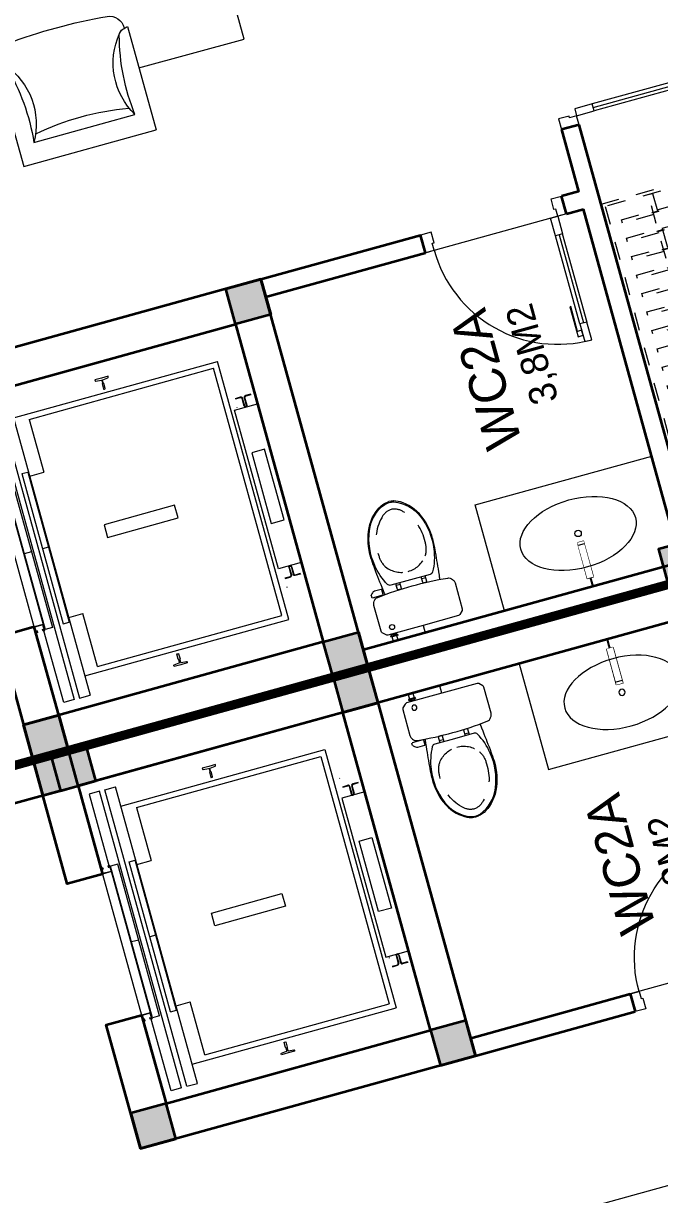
# Model space of a CAD drawing. Header units: metres. Extents: x 568336 to 569219, y 2065964 to 2066430.
# Drawn here: x 568532.29 to 568535.77, y 2066399.43 to 2066405.83 of the extents above; entities that cross this region are included whole.
import ezdxf

# ---------------------------------------------------------------- set-up
doc = ezdxf.new("R2010")
doc.units = ezdxf.units.M
for name, pattern in [('$AUDIT_BAD_LTYPE2', [0]), ('HIDDEN', [0.375, 0.25, -0.125]), ('X-5M-G-MB PHONGNGU$0$HIDDEN2', [0.1875, 0.125, -0.0625]), ('xref-thap C (mb tang 32-2)$0$HIDDEN', [0.375, 0.25, -0.125])]:
    doc.linetypes.add(name, pattern=pattern)
doc.layers.get('0').update_dxf_attribs({"linetype": 'CONTINUOUS'})
doc.layers.get('DEFPOINTS').update_dxf_attribs({"linetype": 'CONTINUOUS'})
doc.layers.add('-AREA', color=2, linetype='CONTINUOUS', plot=False)
for name, color, linetype, lineweight in [('-CONCRETE', 1, 'CONTINUOUS', 35), ('-DIM', 9, 'CONTINUOUS', 13), ('-DOOR', 137, 'CONTINUOUS', 9), ('-FURNITURE', 46, 'CONTINUOUS', 9), ('-LINE1', 7, 'CONTINUOUS', 18), ('-LINE2', 252, 'CONTINUOUS', 9), ('-TEXT', 7, 'CONTINUOUS', 15), ('-WALL', 4, 'CONTINUOUS', 35), ('TEXT25', 2, 'CONTINUOUS', 13)]:
    doc.layers.add(name, color=color, linetype=linetype, lineweight=lineweight)
doc.layers.add('-RANH GIOI LO DAT', color=12, linetype='CONTINUOUS')
doc.styles.add('T1', font='', dxfattribs={"height": 200})
doc.styles.add('vnavanth', font='', dxfattribs={"width": 0.8})
doc.styles.get('T1').set_extended_font_data('VNgeometric Light')
doc.styles.get('vnavanth').set_extended_font_data('.VnAvantH')

# ---------------------------------------------------------------- blocks, each defined once
blk = doc.blocks.new('X-5M-DH-2-CORE$0$A$C75E80C28')
at = {"layer": '-LINE2', "linetype": 'Continuous', "ltscale": 2}
for p, q in [((-510.0000099998433, -21.5000000000291), (-510.0000099998579, -50.60000000000582)), ((-506.8000099998899, -21.5000000000291), (-510.0000099998433, -21.5000000000291)), ((-506.8000099998899, -21.5000000000291), (-506.8000099999044, -50.60000000000582)), ((-456.2000100000296, -56.79999999998836), (-500.6000099999364, -56.80000000001746)), ((-456.2000100000441, -60), (-500.600009999951, -60.0000000000291)), ((-453.2000100000441, -63), (-453.2000100000296, -67)), ((-450.0000099998579, -63), (-450.0000099998433, -67)), ((450.0000100000616, -63), (450.0000100000761, -67)), ((453.200010000015, -63), (453.2000100000296, -67)), ((456.2000100000296, -56.79999999998836), (500.6000100000529, -56.79999999998836)), ((456.200010000015, -60), (500.6000100000383, -60)), ((506.8000100001227, -21.5), (510.0000100000761, -21.5)), ((506.8000100001227, -21.5), (506.8000100001082, -50.59999999997672)), ((510.0000100000761, -21.5), (510.0000100000616, -50.59999999997672)), ((-556.8000102631631, -112.4999999912397), (-560.0000102631166, -112.4999999912397)), ((-510.0000099998579, -108.5000000000291), (-510.0000099998433, -79.39999999999418)), ((-506.8000099999044, -108.5000000000291), (-506.8000099998899, -79.39999999999418)), ((-456.2000100000296, -70), (-500.6000099999364, -70.0000000000291)), ((-456.2000100000296, -73.19999999995343), (-500.6000099999364, -73.19999999998254)), ((456.2000100000296, -70), (500.6000100000529, -70)), ((456.2000100000296, -73.19999999995343), (500.6000100000529, -73.19999999995343)), ((456.800009736864, -112.4999999912397), (460.0000097368174, -112.4999999912397)), ((506.8000100001227, -108.5), (506.8000100001227, -79.39999999996508)), ((510.0000100000761, -108.5), (510.0000100000761, -79.39999999996508)), ((-731.0000002632733, -148.9999999649008), (730.9999997367267, -148.9999999649299)), ((-731.0000002698944, -1304.999999934109), (-731.0000002632733, -148.9999999649008)), ((-700.0000002632733, -178.9999999649008), (699.9999997367267, -178.9999999649299)), ((-700.0000002699089, -1224.999999934109), (-700.0000002632733, -178.9999999649008)), ((699.9999997300911, -1224.999999934109), (699.9999997367267, -178.9999999649299)), ((730.9999997301056, -1304.999999934109), (730.9999997367267, -148.9999999649299)), ((-700.0000002699089, -1224.999999934109), (-400.0000002699089, -1224.999999934138)), ((-400.0000002698944, -1304.999999934138), (-400.0000002699089, -1224.999999934138)), ((699.9999997300911, -1224.999999934109), (399.9999997300911, -1224.999999934109)), ((399.9999997301056, -1304.999999934109), (399.9999997300911, -1224.999999934109)), ((839.9999997301056, -1304.999999934109), (-840.0000002698944, -1304.999999934109)), ((-840.0000002698944, -1364.999999934109), (-840.0000002698944, -1304.999999934109)), ((424.9999997301056, -1308.999999934109), (-425.0000002698944, -1308.999999934109)), ((-425.0000002699089, -1342.999999934109), (-425.0000002698944, -1308.999999934109)), ((424.9999997300911, -1342.999999934109), (-425.0000002699089, -1342.999999934109)), ((-2.6989437174052e-07, -1308.999999934109), (-2.699089236557484e-07, -1342.999999934109)), ((424.9999997300911, -1342.999999934109), (424.9999997301056, -1308.999999934109)), ((839.9999997301056, -1364.999999934109), (839.9999997301056, -1304.999999934109)), ((839.9999997301056, -1364.999999934109), (-840.0000002698944, -1364.999999934109)), ((839.9999997301056, -1394.999999934109), (-840.0000002698944, -1394.999999934109)), ((-840.0000002698944, -1394.999999934109), (-840.0000002698944, -1454.999999934109)), ((429.9999997300911, -1405.999999934138), (-430.0000002699089, -1405.999999934109)), ((-430.0000002699089, -1405.999999934109), (-430.0000002698944, -1445.999999934109)), ((-2.699089236557484e-07, -1405.999999934109), (-2.6989437174052e-07, -1445.999999934109)), ((429.9999997300911, -1405.999999934138), (429.9999997301056, -1445.999999934138)), ((839.9999997301056, -1394.999999934109), (839.9999997301056, -1454.999999934109)), ((-840.0000002698944, -1454.999999934109), (-435.0000002698944, -1454.999999934109)), ((-435.0000002698944, -1449.999999934109), (-435.0000002699089, -1459.999999934109)), ((-435.0000002698944, -1449.999999934109), (-400.0000002698944, -1449.999999934138)), ((-435.0000002699089, -1459.999999934109), (-425.0000002699089, -1459.999999934109)), ((-433.4000002698012, -1451.599999934086), (-433.4000002698012, -1458.399999934074)), ((-433.4000002698012, -1451.599999934086), (-401.6000002697547, -1451.599999934086)), ((-433.4000002698012, -1458.399999934074), (-425.0000002698944, -1458.399999934074)), ((429.9999997301056, -1445.999999934138), (-430.0000002698944, -1445.999999934109)), ((-425.0000002698944, -1458.399999934074), (-425.0000002699089, -1459.999999934109)), ((-401.6000002697547, -1451.599999934086), (-401.6000002697256, -1498.399999934074)), ((399.9999997301056, -1449.999999934109), (-400.0000002698944, -1449.999999934138)), ((-400.0000002698944, -1449.999999934138), (-400.0000002698653, -1499.999999934138)), ((399.9999997301056, -1449.999999934109), (399.9999997301347, -1499.999999934109)), ((434.9999997301056, -1449.999999934109), (399.9999997301056, -1449.999999934109)), ((401.5999997301988, -1451.599999934086), (401.5999997302279, -1498.399999934074)), ((433.3999997302453, -1451.599999934086), (401.5999997301988, -1451.599999934086)), ((433.3999997302453, -1458.399999934074), (424.9999997301056, -1458.399999934074)), ((424.9999997301056, -1458.399999934074), (424.9999997301056, -1459.999999934109)), ((434.9999997301056, -1459.999999934109), (424.9999997301056, -1459.999999934109)), ((433.3999997302453, -1451.599999934086), (433.3999997302453, -1458.399999934074)), ((434.9999997301056, -1449.999999934109), (434.9999997301056, -1459.999999934109)), ((839.9999997301056, -1454.999999934109), (434.9999997301056, -1454.999999934109)), ((-435.0000002698653, -1489.999999934109), (-435.0000002698653, -1499.999999934109)), ((-435.0000002698653, -1489.999999934109), (-425.0000002698653, -1489.999999934109)), ((-435.0000002698653, -1499.999999934109), (-400.0000002698653, -1499.999999934138)), ((-433.4000002697721, -1491.599999934086), (-433.4000002697721, -1498.399999934074)), ((-433.4000002697721, -1491.599999934086), (-425.0000002698653, -1491.599999934086)), ((-433.4000002697721, -1498.399999934074), (-401.6000002697256, -1498.399999934074)), ((-425.0000002698653, -1489.999999934109), (-425.0000002698653, -1491.599999934086)), ((434.9999997301347, -1499.999999934109), (399.9999997301347, -1499.999999934109)), ((433.3999997302744, -1498.399999934074), (401.5999997302279, -1498.399999934074)), ((424.9999997301347, -1489.999999934109), (424.9999997301347, -1491.599999934086)), ((434.9999997301347, -1489.999999934109), (424.9999997301347, -1489.999999934109)), ((433.3999997302744, -1491.599999934086), (424.9999997301347, -1491.599999934086)), ((433.3999997302744, -1491.599999934086), (433.3999997302744, -1498.399999934074)), ((434.9999997301347, -1489.999999934109), (434.9999997301347, -1499.999999934109))]:
    blk.add_line(p, q, dxfattribs=at)
for points in [[(-450.0000000000146, 0), (-450, -130), (450, -130), (449.9999999999854, 0)], [(-200, -29), (200.0000000001164, -29), (200.0000000001164, -101), (-200, -101)], [(-36.0000002632587, -583.9999999649008), (35.9999997367413, -583.9999999649008), (35.99999973675585, -983.9999999649008), (-36.00000026324415, -983.9999999649008)]]:
    blk.add_lwpolyline(points, close=True, dxfattribs=at)
for points in [[(-780.0000002632587, -788.9999999649008), (-751.0000002632587, -788.9999999649299, 0.414213562373095), (-750.0000002632733, -787.9999999649008), (-750.0000002632587, -783.9999999649008), (-750.0000002632587, -779.9999999649008, 0.414213562373095), (-751.0000002632733, -778.9999999649299), (-780.0000002632733, -778.9999999649881, -0.2569775838576673), (-784.1207396915852, -781.9399999648449), (-797.9000002631656, -781.939999964874, -0.414213562373095), (-800.9000002631656, -778.939999964874), (-804.0000002632587, -749.4999999649008, 0.414213562373095), (-807.0000002632587, -746.4999999649008), (-812.0000002632587, -746.4999999649008), (-812.0000002632587, -783.9999999649008), (-812.0000002632587, -821.4999999649008), (-807.0000002632587, -821.4999999649008, 0.414213562373095), (-804.0000002632587, -818.4999999649008), (-800.9000002631656, -789.0599999648693, -0.414213562373095), (-797.9000002631656, -786.0599999648693), (-784.1207396915852, -786.0599999648402, -0.2569775838576673), (-780.0000002632587, -788.9999999647553)], [(779.9999997367413, -788.9999999649299), (750.9999997367413, -788.9999999649008, -0.414213562373095), (749.9999997367267, -787.9999999649299), (749.9999997367413, -783.9999999649299), (749.9999997367413, -779.9999999649299, -0.414213562373095), (750.9999997367267, -778.9999999649008), (779.9999997368432, -778.9999999650172, 0.2569775838576673), (784.1207391653006, -781.939999964874), (797.899999736881, -781.9399999648449, 0.414213562373095), (800.899999736881, -778.9399999648449), (803.9999997367413, -749.4999999649008, -0.414213562373095), (806.9999997367413, -746.4999999649008), (811.9999997367413, -746.4999999649008), (811.9999997367413, -783.9999999649008), (811.9999997367413, -821.4999999649008), (806.9999997367413, -821.4999999649008, -0.414213562373095), (803.9999997367413, -818.4999999649008), (800.899999736881, -789.0599999648402, 0.414213562373095), (797.899999736881, -786.0599999648402), (784.1207391653006, -786.0599999648693, 0.2569775838576672), (779.9999997368577, -788.9999999647844)]]:
    blk.add_lwpolyline(points, format="xyb", dxfattribs=at)
for centre, radius, start, end in [((-500.600009999951, -50.60000000000582), 9.400000000001475, 180, 270), ((-500.600009999951, -50.60000000000582), 6.200000000004374, 180, 270), ((-456.2000100000441, -63), 6.19999999999713, 0, 90), ((-456.2000100000441, -63), 3.000000000000045, 0, 90), ((456.200010000015, -63), 6.19999999999713, 90, 180), ((456.200010000015, -63), 3.000000000000045, 90, 180), ((500.6000100000383, -50.59999999997672), 6.200000000004374, 270, 0), ((500.6000100000383, -50.59999999997672), 9.400000000001475, 270, 0), ((-500.6000099999364, -79.39999999999418), 9.399999999997844, 90, 180), ((-500.6000099999364, -79.39999999999418), 6.19999999999734, 90, 180), ((-456.2000100000296, -67), 6.20000000000076, 270, 0), ((-456.2000100000296, -67), 2.999999999999834, 270, 0), ((456.2000100000296, -67), 6.20000000000076, 180, 270), ((456.2000100000296, -67), 2.999999999999834, 180, 270), ((500.6000100000529, -79.39999999996508), 9.399999999997844, 0, 90), ((500.6000100000529, -79.39999999996508), 6.19999999999734, 0, 90)]:
    blk.add_arc(centre, radius, start, end, dxfattribs=at)
blk = doc.blocks.new('A$C5C575821')
at = {"layer": '-CONCRETE'}
h = blk.add_hatch(color=256, dxfattribs=at)
h.dxf.hatch_style = 1
h.paths.add_polyline_path([(-0.00237559899687767, 200.0000000000146), (-0.00237559899687767, 1.455191522836685e-11), (199.9976244010031, 1.455191522836685e-11), (199.9976244010031, 200.0000000000146)])
blk.add_lwpolyline([(-0.00237559899687767, 1.455191522836685e-11), (199.9976244010031, 1.455191522836685e-11), (199.9976244010031, 200.0000000000146), (-0.00237559899687767, 200.0000000000146)], close=True, dxfattribs=at)
blk = doc.blocks.new('A$C3F71457E')
at = {"layer": '-CONCRETE'}
blk.add_lwpolyline([(-8.760252967476845e-09, -100.0000002632005), (0, 400), (-1500, 400.0000000000582), (-1500.00000001755, -1399.999999999942), (-1.754960976541042e-08, -1400), (-7.895869202911854e-08, -900.0000002632005), (199.9999999912397, -900.0000002982852), (199.9999999824504, -1600), (-1700.00000001755, -1600), (-1700, 600), (200, 600), (199.9999999912397, -100.0000002982852), (6.140908226370811e-08, -100.0000002632005)], dxfattribs=at)
at = {"layer": '-LINE1'}
blk.add_line((-7.895869202911854e-08, -900.0000002632005), (-8.760252967476845e-09, -100.0000002632005), dxfattribs=at)
at = {"layer": '-WALL'}
for p in [(-1699.997624401003, 399.9999999999854), (0.00237559899687767, 399.9999999999854), (-1699.997624401081, -1599.999999999959), (0.002375601565972829, -1600.000000021305)]:
    blk.add_blockref('A$C5C575821', p, dxfattribs=at)
at = {"color": 2, "rotation": 90}
blk.add_blockref('X-5M-DH-2-CORE$0$A$C75E80C28', (-1500.00000000876, -499.9999999999418), dxfattribs=at)
blk = doc.blocks.new('A$C18091ED7')
for p, q in [((9.957147995010018e-09, -42.13376978135784), (0, -3.786117304116488e-07)), ((146.1412317672475, -26.59467297248193), (179.181621938591, -26.59467296488583)), ((146.1412317672475, -26.59467297248193), (146.1412317680188, -30.17859706786112)), ((146.1412317680188, -30.17859706786112), (165.7503655985456, -30.17859706340823)), ((153.0594147269658, -36.79204952501459), (146.1412317680188, -30.17859706786112)), ((152.3191092506386, -2.717133611440659e-07), (152.3191092568413, -26.59467297093943)), ((152.3191092506386, -2.717133611440659e-07), (179.1816219322718, -2.654269337654114e-07)), ((153.0594147269658, -36.79204952501459), (165.7503656001572, -36.79204952192958)), ((153.0594147275151, -39.73033438943094), (153.0594147269658, -36.79204952501459)), ((153.0594147275151, -39.73033438943094), (178.4413164740145, -39.73033438349376)), ((153.0594147275151, -39.73033438943094), (178.4413164740145, -39.73033438349376)), ((153.0594147275151, -39.73033438943094), (153.0594147281554, -42.13376974494895)), ((185.3594994290725, -30.17859705851879), (165.7503655985456, -30.17859706340823)), ((178.4413164733487, -36.79204951884458), (165.7503656001572, -36.79204952192958)), ((185.3594994290725, -30.17859705851879), (178.4413164733487, -36.79204951884458)), ((178.4413164733487, -36.79204951884458), (178.4413164740145, -39.73033438349376)), ((178.4413164740145, -39.73033438349376), (178.4413164746547, -42.1337697392446)), ((179.1816219322718, -2.654269337654114e-07), (179.181621938591, -26.59467296488583)), ((179.181621938591, -26.59467296488583), (185.3594994283012, -26.59467296337243)), ((185.3594994283012, -26.59467296337243), (185.3594994290725, -30.17859705851879)), ((-83.25994817525861, -267.3592828898691), (-83.259948167517, -299.9634285944048)), ((-83.25994817257379, -278.4883151478134), (-83.25994817046012, -287.6388527823146)), ((-60.91100930959874, -290.0299398849311), (-83.25994816994717, -290.0299398901407)), ((-62.88950393904452, -265.3807882612164), (-81.28145355204106, -265.3807882657275)), ((-60.91100931491019, -267.3592828844266), (-60.91100930728498, -299.9634285889624)), ((60.9110093945892, -267.3592828557594), (60.9110094022144, -299.9634285600623)), ((60.91100939990065, -290.029939856031), (83.25994826024908, -290.0299398510542)), ((62.88950401780676, -265.3807882316178), (81.2814536308033, -265.3807882273395)), ((83.25994825493763, -267.3592828505498), (83.25994826256283, -299.9634285550856)), ((83.25994825750604, -278.488315108727), (83.2599482596197, -287.6388527429954)), ((165.3959958605519, -261.9873972070927), (165.3959958671003, -289.7349902229907)), ((167.8691141396885, -259.5142789271486), (228.0810223811895, -259.5142789128586)), ((167.8691141472664, -292.2081085020036), (206.7175896017579, -292.2081084926904)), ((230.5541406641933, -274.3229751045001), (230.5541406613593, -261.9873971916386))]:
    blk.add_line(p, q)
for points in [[(230.0000000517721, -218.5046414944518, -0.1374073801801567), (225.4781190853137, -234.6482587013161), (221.7949787454636, -240.7070387715066, -0.2360805181595358), (198.2560902649639, -255.4947853636986, -0.0519608230665726), (-198.2560901437319, -255.4947854572965, -0.236080518165078), (-221.7949786317113, -240.7070388760185), (-225.4781189743626, -234.6482588077488, -0.1374073801809237), (-229.9999999484608, -218.5046416030382), (-229.9999999831671, -71.98694829508895, -0.1989123673786679), (-226.3782021181105, -63.2431547633314), (-208.8906150607545, -45.75556769772083, -0.1989123673792025), (-200.1468215308087, -42.13376982865157), (9.971699910238385e-09, -42.13376978135784), (200.1468215506357, -42.13376973403501, -0.1989123673792025), (208.8906150822841, -45.75556759897154), (226.3782021480001, -63.24315465634572, -0.1989123673791691), (230.0000000170658, -71.98694818626973)], [(144.14367173758, -618.9627606730501, -0.2124047892419209), (26.30999211127346, -734.491494372196, -0.0276853236339062), (-0.5628229983012716, -738.609219571983, -0.0222792448073508), (-26.30999181118386, -734.4914943844487, -0.2124047892421136), (-144.1436714920528, -618.9627607410075, -0.1427957259999892), (-167.2376623962118, -428.0139674870588, -0.0930051380368448), (-127.9331820271946, -309.1271633332653, -0.2564387014614383), (-111.240849547703, -299.9634286007786), (4.746470949612558e-08, -299.9634285748762), (111.2408496426324, -299.9634285482753, -0.2564387014619951), (127.933182126606, -309.1271632729331, -0.0930051380368741), (167.2376625517572, -428.0139674081001, -0.1427957260000456)]]:
    blk.add_lwpolyline(points, format="xyb", close=True)
at = {"linetype": 'xref-thap C (mb tang 32-2)$0$HIDDEN', "ltscale": 100}
blk.add_lwpolyline([(61.00044987679576, -669.0176259216969, -0.1990312026443698), (1.417429302819073e-07, -698.769823720475, -0.1990312026443799), (-61.00044960746891, -669.0176259504806, -0.2189240232571595), (-131.9321382956405, -478.313622940972, -0.1537914605682739), (-112.4681372026971, -403.989815428853, -0.2367011859554165), (5.876427167095244e-08, -347.5870280214876, -0.2367011859554843), (112.4681373467611, -403.9898153757968, -0.1537914605681893), (131.9321384748619, -478.313622878748, -0.2189240232571754)], format="xyb", close=True, dxfattribs=at)
blk.add_circle((165.7503656100234, -78.39166221523192), 13.90362011701458)
for centre, radius, start, end in [((-81.28145355158267, -267.3592828894034), 1.978494623656905, 90.00000001354867, 180.0000000133402), ((-62.88950393858613, -267.3592828848923), 1.978494623656905, 1.334021322268115e-08, 90.00000001354867), ((62.88950401826514, -267.3592828552937), 1.978494623656905, 90.00000001354867, 180.0000000133402), ((81.28145363126168, -267.3592828510155), 1.978494623656905, 1.334021322268115e-08, 90.00000001354867), ((167.8691141402633, -261.9873972065106), 2.473118279571131, 90.00000001354867, 180.0000000133402), ((167.8691141466952, -289.7349902224087), 2.473118279571131, 180.0000000133402, 270.0000000135486), ((206.717589598069, -276.6690117186226), 15.53909677420133, 270.0000000135486, 306.4658507565522), ((168.3527972659103, -224.7572911087773), 80.08895368617857, 306.4658507565522, 320.3122930343796), ((228.0810223845983, -274.3229751050822), 2.473118279571131, 320.3122930343796, 1.334021322268115e-08)]:
    blk.add_arc(centre, radius, start, end)
for points, knots in [([(-155.6468228230951, -259.4535552573798), (-156.6353001506941, -267.2522313103836), (-164.2940232875517, -328.394745314552), (-169.1545302536251, -385.0939582949213), (-183.68571763406, -527.7705276800843), (-135.602968026873, -679.1126648240606), (-50.29344375100118, -735.2493608418445), (-19.70048385594782, -741.0901266933652), (1.531116140540689e-07, -743.6724421556864)], [130.6139379315478, 130.6139379315478, 130.6139379315478, 130.6139379315478, 152.8521090939923, 311.1293507817257, 417.703951170228, 561.3833927516608, 697.6926317810714, 710.812262267882, 710.812262267882, 710.812262267882, 710.812262267882]), ([(155.6468228994709, -259.4535551877343), (156.6353002305841, -267.2522312389628), (164.2940233960289, -328.3947452375724), (169.1545303888706, -385.0939582149149), (183.6857178367027, -527.7705275934422), (135.6029683008201, -679.1126647599449), (50.29344405157826, -735.2493608178338), (19.70048415924612, -741.0901266841101), (1.530679583083838e-07, -743.6724421554536)], [130.613937934949, 130.613937934949, 130.613937934949, 130.613937934949, 152.8521090939923, 311.1293507817257, 417.703951170228, 561.3833927516608, 697.6926317810714, 710.812262267882, 710.812262267882, 710.812262267882, 710.812262267882])]:
    blk.add_open_spline(points, degree=3, knots=knots)
blk = doc.blocks.new('Sink_Cicle')
blk.add_lwpolyline([(17.49999987077899, -50.00226151314564), (-17.49999987077899, -49.99773848685436), (-17.51615354442038, -252.2967581441626), (17.48384613892995, -252.3012811850058)], close=True)
blk.add_circle((0, -300), 17.5)
at = {"layer": 'DEFPOINTS'}
blk.add_line((0, -100), (0, 0), dxfattribs=at)
blk.add_wipeout([(17.499999870775355, -50.00226151314928), (-17.49999987078263, -49.99773848685436), (-17.516153544427652, -252.29675814416623), (17.48384613892631, -252.3012811850058)])
at = {"layer": '-FURNITURE', "linetype": 'Continuous'}
blk.add_ellipse((0, -300), major_axis=(-325, 0), ratio=0.5846153846153846, dxfattribs=at)
blk.add_line((-17.51421511289664, -237.2967582757119), (17.48578462866135, -237.3012813020032))
blk = doc.blocks.new('ghe11asdsdsdsd')
at = {"layer": '-FURNITURE', "ltscale": 5}
for p, q in [((-454.1512245237245, 641.9073886275291), (-454.093361600535, -60.42008052262099)), ((446.9845405295782, 642.5119281820953), (445.2090906954836, -59.49456913078757)), ((339.4434767446655, 74.7769195077999), (-347.9447826922697, 73.86721415390639)), ((445.2090906954836, -59.49456913078757), (-454.093361600535, -60.42008052262099))]:
    blk.add_line(p, q, dxfattribs=at)
for centre, radius, start, end in [((-329.6609394550032, 640.4347183164282), 102.5030657496747, 97.790878171796, 180.4720192216976), ((13.76703277978231, -3057.035900902003), 3815.794779152998, 85.15051378916075, 95.37323135559144), ((322.4963123202615, 643.5363927781655), 102.5030657496747, 359.5521671507362, 82.23330821456577), ((-556.8192392717756, 172.0380743239075), 480.9551723817158, 73.62802494144414, 77.67439557183955), ((-435.3449582978792, 585.5188594441861), 49.99999999999999, 17.29045382422632, 73.62802494144414), ((428.017340289487, 586.1773279104382), 49.99999999999999, 106.2083736517696, 162.5459446768903), ((548.310481298744, 172.35137315467), 480.9551723817158, 102.1620030057203, 106.2083736517696), ((-752.7215750947944, 311.3200961878028), 469.2846926992153, 329.6029749418909, 39.82713105222346), ((-1717.077797784907, 235.4868877488407), 1378.639231958857, 353.2676599931669, 15.34770349738529), ((744.7327549548354, 311.2790322922665), 469.2468948897888, 140.0381535895592, 210.2652298418676), ((1708.833027020766, 233.2264510887835), 1378.526022415482, 164.5192846221356, 186.6002375866197), ((-1.445652381749824, -1576.057105405802), 1730.279692069412, 79.6029490361376, 100.5814174655623)]:
    blk.add_arc(centre, radius, start, end, dxfattribs=at)
blk = doc.blocks.new('GHE600')
at = {"layer": '-FURNITURE'}
for p, q in [((269949.5421851056, 8709.741290517763), (270649.5421851056, 8709.74129051782)), ((269949.5421851289, 8043.074623851076), (270649.5421851289, 8043.074623851135))]:
    blk.add_line(p, q, dxfattribs=at)
for points in [[(270145.5337149384, 9594.84705863762), (270145.5337150262, 10094.84705863762), (270645.5337150262, 10094.84705854984), (270645.5337149384, 9594.847058549843)], [(269849.5421851288, 9526.40795718442), (270649.5421851288, 9526.407957184478), (270649.5421851639, 7226.407957184478), (269849.5421851639, 7226.40795718442)], [(269949.5421851288, 9376.40795718442), (270649.5421851288, 9376.407957184478), (270649.5421851639, 7376.407957184478), (269949.5421851639, 7376.40795718442)], [(270145.5337145109, 7157.96885590817), (270145.5337144231, 6657.96885590817), (270645.5337144231, 6657.968855820392), (270645.5337145109, 7157.968855820392)]]:
    blk.add_lwpolyline(points, close=True, dxfattribs=at)
at = {"layer": '-FURNITURE', "elevation": -1.348764000838661e-08}
for points in [[(271286.9253059005, 9830.321753277356), (270645.53371498, 9832.18215255058)], [(272037.8126997925, 6909.345592938189), (272633.6221192031, 6907.537773812626), (272633.6585346201, 9823.095600669185), (272037.874818299, 9826.334833337169)], [(270262.0588059474, 9594.847058617102), (270262.0583521723, 9526.40795718442)], [(270262.0260181179, 7226.40795718439), (270262.0255643428, 7157.968855887651)], [(270645.5337144685, 6916.624135324557), (271286.6504318018, 6913.272511655086)]]:
    blk.add_lwpolyline(points, dxfattribs=at)
at = {"layer": '-FURNITURE'}
for centre, radius in [((270395.5337149822, 9844.847058593674), 200), ((270395.5337149822, 9844.847058593674), 150), ((270395.5337144671, 6907.968855864223), 200), ((270395.5337144671, 6907.968855864223), 150)]:
    blk.add_circle(centre, radius, dxfattribs=at)
at = {"layer": '-FURNITURE', "extrusion": (0, 0, -1)}
blk.add_ellipse((271661.9002663364, 8365.294462872116), major_axis=(3.669220623812561e-13, 749.5763598198391), ratio=0.5899940615450746, dxfattribs=at)
at = {"layer": '-FURNITURE', "zscale": 0.83397927038413}
for p, xscale, yscale, rotation in [((271659.4476334748, 10145.29901697894, -5.948631914765009e-09), 0.83397927038413, 0.83397927038413, 179.9447021404027), ((271659.4476334748, 6607.516897389956, -5.948631914765009e-09), -0.8339792703841301, 0.8339792703841301, 0.05529785959737722)]:
    blk.add_blockref('ghe11asdsdsdsd', p, dxfattribs=dict(at, xscale=xscale, yscale=yscale, rotation=rotation))
blk = doc.blocks.new('*U152')
at = {"linetype": '$AUDIT_BAD_LTYPE2'}
for p, q in [((70, 100), (70, 699.9999999999982)), ((90, 699.9999999999982), (90, 100))]:
    blk.add_line(p, q, dxfattribs=at)
for points in [[(50, 699.9999999999982), (90, 699.9999999999982), (90, 799.9999999999982), (50, 799.9999999999982), (50, 699.9999999999982)], [(50, 702.9059272893337), (50, 100)], [(50, 100), (90, 100), (90, 0), (50, 0), (50, 100)]]:
    blk.add_lwpolyline(points)
for points in [[(118.2698876160139, 594.5156181119073), (118.2698876160139, 764.1349438079906), (90, 764.1349438079906), (90, 735.8650561920058), (112.6159100928053, 735.8650561920058), (112.6159100928053, 594.5156181119073)], [(0, 0), (50, 0), (50, -40), (60, -40), (60, -99.99999999999272), (0, -99.99999999999272)], [(899.9999999999982, 1.3252863207713e-28), (849.9999999999982, 1.3252863207713e-28), (849.9999999999982, -40.00000000000001), (839.9999999999982, -40.00000000000001), (839.9999999999982, -99.99999999999272), (899.9999999999982, -99.99999999999272)]]:
    blk.add_lwpolyline(points, close=True)
at = {"linetype": '$AUDIT_BAD_LTYPE2', "ltscale": 0.3}
blk.add_arc((50, 0), 799.9999999999982, 0, 90, dxfattribs=at)
blk = doc.blocks.new('*U18')
at = {"linetype": '$AUDIT_BAD_LTYPE2'}
for p, q in [((70, 100), (69.99999999999999, 599.9999999999982)), ((89.99999999999999, 599.9999999999982), (90, 100))]:
    blk.add_line(p, q, dxfattribs=at)
for points in [[(49.99999999999999, 599.9999999999982), (89.99999999999999, 599.9999999999982), (89.99999999999999, 699.9999999999982), (49.99999999999999, 699.9999999999982), (49.99999999999999, 599.9999999999982)], [(49.99999999999999, 602.9059272893337), (50, 100)], [(50, 100), (90, 100), (90, 0), (50, 0), (50, 100)]]:
    blk.add_lwpolyline(points)
for points in [[(118.2698876160139, 494.5156181119073), (118.2698876160139, 664.1349438079906), (89.99999999999999, 664.1349438079906), (89.99999999999999, 635.8650561920058), (112.6159100928053, 635.8650561920058), (112.6159100928053, 494.5156181119073)], [(0, 0), (50, 0), (50, -40), (60, -40), (60, -100.0001724930698), (0, -100.0001724930698)], [(799.9999999999982, 7.105427357601134e-15), (749.9999999999982, 7.105427357601134e-15), (749.9999999999982, -40), (739.9999999999982, -40), (739.9999999999982, -100.0001724930698), (799.9999999999982, -100.0001724930698)]]:
    blk.add_lwpolyline(points, close=True)
at = {"linetype": '$AUDIT_BAD_LTYPE2', "ltscale": 0.3}
blk.add_arc((50, 0), 699.9999999999982, 0, 90, dxfattribs=at)
blk = doc.blocks.new('*U189')
at = {"linetype": 'X-5M-G-MB PHONGNGU$0$HIDDEN2'}
for points in [[(0, 600.0000000004657), (0, 0), (2181.818181820297, -7.813323814654285e-10), (2181.818181820297, 599.9999999996843)], [(2161.818181820297, 579.999661371611), (2161.818181820297, 19.99966137161111), (20, 20.00000000046566), (20, 580.0000000004657)], [(2161.818181820297, 286.6991212946932), (2161.818181820297, 313.0991212946), (20, 313.0991212953813), (19.99999859370291, 286.6991212952417)], [(113.7817614636733, 319.1750910408318), (109.4317788550979, 319.1750910408318), (109.4317788550979, 280.441767644881), (113.7817614636733, 280.441767644881)], [(227.7817614636733, 319.1750910407849), (223.4317788550979, 319.1750910407849), (223.4317788550979, 280.4417676448341), (227.7817614636733, 280.4417676448341)], [(341.7817614636733, 319.175091040738), (337.4317788550979, 319.175091040738), (337.4317788550979, 280.4417676447872), (341.7817614636733, 280.4417676447872)], [(455.7817614636733, 319.1750910406911), (451.4317788550979, 319.1750910406911), (451.4317788550979, 280.4417676447403), (455.7817614636733, 280.4417676447403)], [(569.7817614636733, 319.1750910406442), (565.431778855098, 319.1750910406442), (565.431778855098, 280.4417676446934), (569.7817614636733, 280.4417676446934)], [(683.7817614636733, 319.1750910405973), (679.431778855098, 319.1750910405973), (679.431778855098, 280.4417676446465), (683.7817614636733, 280.4417676446465)], [(797.7817614636733, 319.1750910405504), (793.431778855098, 319.1750910405504), (793.431778855098, 280.4417676445996), (797.7817614636733, 280.4417676445996)], [(911.7817614636733, 319.1750910405035), (907.431778855098, 319.1750910405035), (907.431778855098, 280.4417676445527), (911.7817614636733, 280.4417676445527)], [(1025.781761463673, 319.1750910404566), (1021.431778855098, 319.1750910404566), (1021.431778855098, 280.4417676445057), (1025.781761463673, 280.4417676445057)], [(1139.781761463673, 319.1750910404097), (1135.431778855098, 319.1750910404097), (1135.431778855098, 280.4417676444588), (1139.781761463673, 280.4417676444588)], [(1253.781761463673, 319.1750910403628), (1249.431778855098, 319.1750910403628), (1249.431778855098, 280.4417676444119), (1253.781761463673, 280.4417676444119)], [(1367.781761463673, 319.1750910403159), (1363.431778855098, 319.1750910403159), (1363.431778855098, 280.441767644365), (1367.781761463673, 280.441767644365)], [(1481.781761463673, 319.175091040269), (1477.431778855098, 319.175091040269), (1477.431778855098, 280.4417676443181), (1481.781761463673, 280.4417676443181)], [(1595.781761463673, 319.175091040222), (1591.431778855098, 319.175091040222), (1591.431778855098, 280.4417676442712), (1595.781761463673, 280.4417676442712)], [(1709.781761463673, 319.1750910401751), (1705.431778855098, 319.1750910401751), (1705.431778855098, 280.4417676442243), (1709.781761463673, 280.4417676442243)], [(1823.781761463673, 319.1750910401282), (1819.431778855098, 319.1750910401282), (1819.431778855098, 280.4417676441774), (1823.781761463673, 280.4417676441774)], [(1937.781761463673, 319.1750910400813), (1933.431778855098, 319.1750910400813), (1933.431778855098, 280.4417676441305), (1937.781761463673, 280.4417676441305)], [(2051.781761463673, 319.1750910400344), (2047.431778855098, 319.1750910400344), (2047.431778855098, 280.4417676440836), (2051.781761463673, 280.4417676440836)]]:
    blk.add_lwpolyline(points, close=True, dxfattribs=at)
for points in [[(122.2409142897814, 313.1103512093413), (122.2409142897814, 515.2497102723445), (100.1765458012815, 515.2497102723445), (100.1765458012815, 313.1103512093413)], [(236.2409142897814, 313.1103512092944), (236.2409142897814, 515.2497102722975), (214.1765458012815, 515.2497102722975), (214.1765458012815, 313.1103512092944)], [(350.2409142897814, 313.1103512092475), (350.2409142897814, 515.2497102722507), (328.1765458012815, 515.2497102722507), (328.1765458012815, 313.1103512092475)], [(464.2409142897814, 313.1103512092006), (464.2409142897814, 515.2497102722037), (442.1765458012815, 515.2497102722037), (442.1765458012815, 313.1103512092006)], [(578.2409142897814, 313.1103512091537), (578.2409142897814, 515.2497102721569), (556.1765458012815, 515.2497102721569), (556.1765458012815, 313.1103512091537)], [(692.2409142897814, 313.1103512091068), (692.2409142897814, 515.24971027211), (670.1765458012815, 515.24971027211), (670.1765458012815, 313.1103512091068)], [(806.2409142897814, 313.1103512090599), (806.2409142897814, 515.249710272063), (784.1765458012815, 515.249710272063), (784.1765458012815, 313.1103512090599)], [(920.2409142897814, 313.110351209013), (920.2409142897814, 515.2497102720162), (898.1765458012815, 515.2497102720162), (898.1765458012815, 313.110351209013)], [(1034.240914289781, 313.1103512089661), (1034.240914289781, 515.2497102719692), (1012.176545801281, 515.2497102719692), (1012.176545801281, 313.1103512089661)], [(1148.240914289781, 313.1103512089192), (1148.240914289781, 515.2497102719224), (1126.176545801281, 515.2497102719224), (1126.176545801281, 313.1103512089192)], [(1262.240914289781, 313.1103512088723), (1262.240914289781, 515.2497102718754), (1240.176545801281, 515.2497102718754), (1240.176545801281, 313.1103512088723)], [(1376.240914289781, 313.1103512088254), (1376.240914289781, 515.2497102718285), (1354.176545801281, 515.2497102718285), (1354.176545801281, 313.1103512088254)], [(1490.240914289781, 313.1103512087785), (1490.240914289781, 515.2497102717816), (1468.176545801281, 515.2497102717816), (1468.176545801281, 313.1103512087785)], [(1604.240914289781, 313.1103512087315), (1604.240914289781, 515.2497102717347), (1582.176545801281, 515.2497102717347), (1582.176545801281, 313.1103512087315)], [(1718.240914289781, 313.1103512086846), (1718.240914289781, 515.2497102716878), (1696.176545801281, 515.2497102716878), (1696.176545801281, 313.1103512086846)], [(1832.240914289781, 313.1103512086377), (1832.240914289781, 515.2497102716409), (1810.176545801281, 515.2497102716409), (1810.176545801281, 313.1103512086377)], [(1946.240914289781, 313.1103512085908), (1946.240914289781, 515.2497102715939), (1924.176545801281, 515.2497102715939), (1924.176545801281, 313.1103512085908)], [(2060.240914289781, 313.1103512085439), (2060.240914289781, 515.2497102715471), (2038.176545801281, 515.2497102715471), (2038.176545801281, 313.1103512085439)], [(100.1765458012815, 286.7103512094345), (100.1765458012815, 92.0852110228024), (122.2409142897814, 92.0852110228024), (122.2409142897814, 286.7103512094345)], [(214.1765458012815, 286.7103512093876), (214.1765458012815, 92.08521102275549), (236.2409142897814, 92.08521102275549), (236.2409142897814, 286.7103512093876)], [(328.1765458012815, 286.7103512093407), (328.1765458012815, 92.08521102270858), (350.2409142897814, 92.08521102270858), (350.2409142897814, 286.7103512093407)], [(442.1765458012815, 286.7103512092938), (442.1765458012815, 92.08521102266168), (464.2409142897814, 92.08521102266168), (464.2409142897814, 286.7103512092938)], [(556.1765458012815, 286.7103512092469), (556.1765458012815, 92.08521102261477), (578.2409142897814, 92.08521102261477), (578.2409142897814, 286.7103512092469)], [(670.1765458012815, 286.7103512092), (670.1765458012815, 92.08521102256786), (692.2409142897814, 92.08521102256786), (692.2409142897814, 286.7103512092)], [(784.1765458012815, 286.7103512091531), (784.1765458012815, 92.08521102252095), (806.2409142897814, 92.08521102252095), (806.2409142897814, 286.7103512091531)], [(898.1765458012815, 286.7103512091062), (898.1765458012815, 92.08521102247404), (920.2409142897814, 92.08521102247404), (920.2409142897814, 286.7103512091062)], [(1012.176545801281, 286.7103512090592), (1012.176545801281, 92.08521102242715), (1034.240914289781, 92.08521102242715), (1034.240914289781, 286.7103512090592)], [(1126.176545801281, 286.7103512090123), (1126.176545801281, 92.08521102238024), (1148.240914289781, 92.08521102238024), (1148.240914289781, 286.7103512090123)], [(1240.176545801281, 286.7103512089654), (1240.176545801281, 92.08521102233333), (1262.240914289781, 92.08521102233333), (1262.240914289781, 286.7103512089654)], [(1354.176545801281, 286.7103512089186), (1354.176545801281, 92.08521102228642), (1376.240914289781, 92.08521102228642), (1376.240914289781, 286.7103512089186)], [(1468.176545801281, 286.7103512088717), (1468.176545801281, 92.0852110222395), (1490.240914289781, 92.0852110222395), (1490.240914289781, 286.7103512088717)], [(1582.176545801281, 286.7103512088247), (1582.176545801281, 92.0852110221926), (1604.240914289781, 92.0852110221926), (1604.240914289781, 286.7103512088247)], [(1696.176545801281, 286.7103512087778), (1696.176545801281, 92.0852110221457), (1718.240914289781, 92.0852110221457), (1718.240914289781, 286.7103512087778)], [(1810.176545801281, 286.7103512087309), (1810.176545801281, 92.08521102209879), (1832.240914289781, 92.08521102209879), (1832.240914289781, 286.7103512087309)], [(1924.176545801281, 286.710351208684), (1924.176545801281, 92.08521102205188), (1946.240914289781, 92.08521102205188), (1946.240914289781, 286.710351208684)], [(2038.176545801281, 286.7103512086371), (2038.176545801281, 92.08521102200497), (2060.240914289781, 92.08521102200497), (2060.240914289781, 286.7103512086371)]]:
    blk.add_lwpolyline(points, dxfattribs=at)
blk = doc.blocks.new('M12-T2')
at = {"layer": '-DOOR'}
blk.add_lwpolyline([(196498.255097369, -496093.0890561764), (196498.255097369, -495293.0890561764)], dxfattribs=at)
at = {"layer": '-FURNITURE'}
blk.add_lwpolyline([(195098.2550971656, -496188.7648256469), (194498.2550971935, -496188.7648256469), (194498.2550971935, -495188.7648256469), (195098.2550971656, -495188.7648256469)], close=True, dxfattribs=at)
at = {"layer": '-RANH GIOI LO DAT', "linetype": 'HIDDEN', "ltscale": 10, "const_width": 50.00000000000002}
blk.add_lwpolyline([(200413.1609008312, -503107.2375879288), (205398.2550961971, -497721.4450850487), (205398.2550969124, -485088.7648229599), (194398.2550973892, -485088.7648229599), (194398.255096674, -503572.7263979912)], close=True, dxfattribs=at)
at = {"layer": '-WALL'}
for p, q in [((194398.2550970954, -500984.2426621583), (194398.255097369, -487088.7648202071)), ((194498.2550971743, -496188.8510620418), (194498.2550972145, -494388.8510620418)), ((196498.255097369, -494388.8510620251), (196498.255097369, -495293.0890561764)), ((196598.2550973679, -494388.8510620251), (196598.255097368, -495293.0890561763)), ((196498.255097369, -495293.0890561764), (196598.2550973679, -495293.0890561763)), ((196498.255097369, -496093.0890561764), (196498.255097369, -496188.8510620417)), ((196498.255097369, -496093.0890561764), (196598.2550973684, -496093.0890561764)), ((194498.2550971743, -496188.8510620418), (196498.255097369, -496188.8510620418)), ((196948.2550973692, -496288.8510620417), (196948.2550973692, -496188.8510620416)), ((194498.2550971743, -496288.8510620418), (196948.2550973692, -496288.8510620417))]:
    blk.add_line(p, q, dxfattribs=at)
blk.add_lwpolyline([(196948.2550973692, -496188.8510620416), (196598.2550973684, -496188.8510620416), (196598.2550973684, -496093.0890561764)], dxfattribs=at)
at = {"layer": '-DOOR'}
for name, p, rotation in [('GHE600', (190979.3754199285, -222015.4892346209), 270), ('*U18', (196498.255097369, -496093.0890561764), 90.00000000000001)]:
    blk.add_blockref(name, p, dxfattribs=dict(at, rotation=rotation))
at = {"layer": '-DOOR', "xscale": -1, "rotation": 180}
blk.add_blockref('*U152', (196948.2550973692, -496288.8510620416), dxfattribs=at)
at = {"layer": '-FURNITURE', "rotation": 90.00000000000001}
blk.add_blockref('A$C18091ED7', (194498.2550971838, -494738.7648256469), dxfattribs=at)
at = {"layer": '-FURNITURE', "extrusion": (0, 0, -1), "xscale": 0.916666666665974, "yscale": 0.916666666665974, "zscale": -0.916666666665974, "rotation": 180}
blk.add_blockref('*U189', (-194498.2550971743, -496288.8510620418), dxfattribs=at)
at = {"layer": '-WALL'}
for p in [(194398.2550971426, -492688.8510620418), (194398.2550971878, -496288.8510620325)]:
    blk.add_blockref('A$C5C575821', p, dxfattribs=at)
at = {"layer": '-WALL', "xscale": -1, "rotation": 270}
blk.add_blockref('A$C3F71457E', (195998.255097369, -492688.8510620251), dxfattribs=at)
at = {"layer": '-TEXT', "color": 2, "style": 'vnavanth'}
blk.add_text('WC2A', height=199.9591899200177, dxfattribs=at).set_placement((195356.6695986929, -495527.5371411142))
at = {"layer": 'TEXT25', "style": 'T1'}
blk.add_text('3,8M2', height=150, rotation=1.005123984043621e-08, dxfattribs=at).set_placement((195529.5921744197, -495780.4749877101))
at = {"layer": '-FURNITURE', "rotation": 90.00000000000001}
blk.add_blockref('Sink_Cicle', (194498.2550972028, -495688.7648256469), dxfattribs=at)
blk = doc.blocks.new('M34-T2')
at = {"layer": '-AREA'}
blk.add_lwpolyline([(202625.2799110389, -1166322.951534476), (199816.9077019264, -1166322.95153449), (199816.9077019298, -1165119.363444855), (195625.2799107863, -1165119.363444794), (195625.2799109521, -1162155.631701051), (194625.4734486872, -1162155.631701051), (194625.2736803276, -1156655.630916618), (195625.2750018382, -1156655.630916618), (195625.2799109641, -1151455.138317821), (202625.2799109615, -1151455.138317823)], close=True, dxfattribs=at)
at = {"layer": '-DOOR'}
blk.add_lwpolyline([(200525.4385614779, -1160459.449991407), (200525.4385614779, -1159659.449991407)], dxfattribs=at)
at = {"layer": '-FURNITURE'}
blk.add_lwpolyline([(201825.279911069, -1160555.125760877), (202425.2799110411, -1160555.125760877), (202425.2799110411, -1159555.125760877), (201825.279911069, -1159555.125760877)], close=True, dxfattribs=at)
at = {"layer": '-RANH GIOI LO DAT', "linetype": 'HIDDEN', "ltscale": 10, "const_width": 50.00000000000003}
blk.add_lwpolyline([(202625.2799110413, -1167939.099892139), (202625.2799110413, -1149455.138317585), (193625.2799105644, -1149455.138317347), (193625.279910326, -1168635.60278511)], close=True, dxfattribs=at)
at = {"layer": '-WALL'}
for p, q in [((202625.2799110411, -1165531.923712251), (202625.2799110413, -1151455.138317902)), ((200425.438561479, -1158755.211997255), (200425.4385614789, -1159659.449991407)), ((200525.4385614779, -1158755.211997255), (200525.4385614779, -1159659.449991407)), ((200525.4385614779, -1159659.449991407), (200425.438561479, -1159659.449991407))]:
    blk.add_line(p, q, dxfattribs=at)
at = {"layer": '-WALL', "linetype": 'Continuous', "ltscale": 10}
for p, q in [((202425.279911041, -1156955.138317142), (202425.2799110413, -1153655.138318345)), ((202425.2799110411, -1161655.626745985), (202425.2799110413, -1157155.138317138))]:
    blk.add_line(p, q, dxfattribs=at)
at = {"layer": '-DOOR', "xscale": -1, "rotation": 270}
blk.add_blockref('*U18', (200525.4385614779, -1160459.449991407), dxfattribs=at)
at = {"layer": '-FURNITURE', "xscale": -1}
for name, p, rotation in [('GHE600', (206020.6187530046, -887756.6841140642), 89.99999998994852), ('A$C18091ED7', (202425.2799110508, -1159105.125760877), 270)]:
    blk.add_blockref(name, p, dxfattribs=dict(at, rotation=rotation))
at = {"layer": '-WALL', "rotation": 90.00000000000001}
blk.add_blockref('A$C3F71457E', (201025.4385614779, -1157055.211997255), dxfattribs=at)
at = {"layer": '-WALL'}
blk.add_blockref('A$C5C575821', (202425.28228664, -1157155.138317142), dxfattribs=at)
at = {"layer": '-TEXT', "color": 2, "style": 'vnavanth'}
blk.add_text('WC2A', height=199.9591899200177, dxfattribs=at).set_placement((200837.1868139493, -1159893.898076345))
at = {"layer": 'TEXT25', "style": 'T1'}
blk.add_text('3,8M2', height=150, rotation=359.9999999899487, dxfattribs=at).set_placement((200865.5300558556, -1160146.83592283))
at = {"layer": '-FURNITURE', "xscale": -1, "rotation": 270}
blk.add_blockref('Sink_Cicle', (202425.2799110318, -1160055.125760877), dxfattribs=at)

msp = doc.modelspace()

# ---------------------------------------------------------------- block references
at = {"layer": '-WALL', "color": 2, "true_color": 0xf1eb1f, "xscale": 0.001, "yscale": 0.001, "zscale": 0.001, "rotation": 105.4590240793294}
msp.add_blockref('M12-T2', (568109.4904218079, 2066083.165826503), dxfattribs=at)

# ---------------------------------------------------------------- next in the draw order: block references
at = {"layer": '-DIM', "xscale": 0.001, "yscale": 0.001, "zscale": 0.001, "rotation": 105.4590240781182}
msp.add_blockref('M34-T2', (567471.3528490951, 2065898.150150233), dxfattribs=at)

doc.saveas('drawing.dxf')
